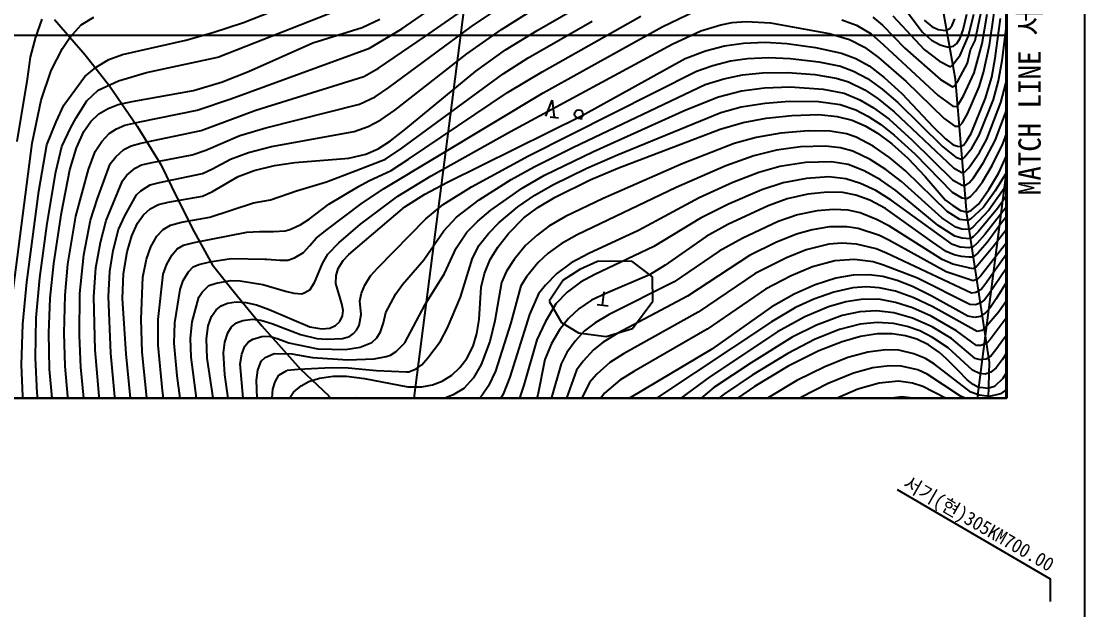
# Model space of a CAD drawing. Header units: millimetres. Extents: x 7782 to 8578, y 1103 to 1809.
# Drawn here: x 8387.6 to 8577.9, y 1363.4 to 1468.6 of the extents above; entities that cross this region are included whole.
import ezdxf
from ezdxf.enums import TextEntityAlignment as Align
from ezdxf.xclip import XClip

# ---------------------------------------------------------------- set-up
doc = ezdxf.new("R2010")
doc.units = ezdxf.units.MM
doc.header["$LTSCALE"] = 10
doc.header["$MEASUREMENT"] = 0
doc.header["$XCLIPFRAME"] = 2
doc.linetypes.add('A-CENTR01', pattern=[2, 1.25, -0.25, 0.25, -0.25])
for name, color, linetype in [('TN-MACL', 6, 'A-CENTR01'), ('TZ-BASE', 253, 'Continuous'), ('TZ-LEAL', 1, 'Continuous'), ('TZ-LEAT', 3, 'Continuous')]:
    doc.layers.add(name, color=color, linetype=linetype)
doc.layers.add('TX-PAPR', color=2, linetype='Continuous', plot=False)
doc.styles.get("Standard").update_dxf_attribs({"font": 'GulimChe.ttf'})

# ---------------------------------------------------------------- blocks, each defined once
blk = doc.blocks.new('JD-DDH5JG73NG')
at = {"layer": 'TZ-BASE'}
for p, q in [((580.56, -179.43), (626.11, 175)), ((595.88, -10.41, 222), (620.83, 6.99, 222)), ((615.99, -9.24, 225), (641.05, 5.2, 225)), ((563.49, -7.81, 218), (585, 0.7, 218)), ((558.87, -14.01, 219), (586.67, -3.08, 219)), ((604.27, -8.56, 223), (612.18, -3.2, 223)), ((609.64, -9.09, 224), (616.39, -4.83, 224)), ((681.16, -4.48, 225), (684.97, -9.54, 225)), ((526.3, -10.44, 216), (527.44, -7.21, 216)), ((529.64, -7.26, 353.22), (535.17, -13.6, 353.22)), ((534.45, -8.27, 217), (536.72, -6.88, 217)), ((584.71, -8.69, 220), (587.89, -7.2, 220)), ((591.78, -8.94, 221), (596.03, -6.01, 221)), ((614.41, -14.17, 226), (625.88, -7.56, 226)), ((616.93, -16.63, 227), (634.58, -6.67, 227)), ((638.39, -8.62, 228), (644.33, -5.73, 228)), ((670.51, -7.32, 228), (673.15, -8.33, 228)), ((676.06, -6.85, 227), (677.82, -8.29, 227)), ((679.68, -6.61, 226), (685.26, -12.63, 226)), ((685.28, -7.4, 224), (686.66, -8.55, 224)), ((690.87, -17.98, 170.26), (688.79, -6.26, 170.26)), ((690.27, -8.28, 224), (690.72, -7.19, 224)), ((692.23, -9.16, 225), (692.92, -6.31, 225)), ((693.21, -10.23, 226), (694.13, -6.36, 226)), ((694.36, -11.07, 227), (695.37, -6.21, 227)), ((695.62, -11.57, 228), (696.56, -6.36, 228)), ((696.93, -11.86, 229), (697.8, -6.09, 229)), ((697.98, -14.18, 230), (698.91, -7.11, 230)), ((532.4, -10.5, 217), (534.45, -8.27, 217)), ((558.01, -9.61, 218), (563.49, -7.81, 218)), ((575.9, -11.45, 220), (584.71, -8.69, 220)), ((586.03, -12.4, 221), (591.78, -8.94, 221)), ((589.48, -19.46, 223), (604.27, -8.56, 223)), ((603.45, -13.41, 224), (609.64, -9.09, 224)), ((610.35, -12.7, 225), (615.99, -9.24, 225)), ((617.07, -20.41, 228), (638.39, -8.62, 228)), ((640.15, -11.7, 229), (645.32, -9.32, 229)), ((645.32, -9.32, 229), (648.85, -8.22, 229)), ((648.85, -8.22, 229), (650.93, -7.83, 229)), ((650.93, -7.83, 229), (653.4, -7.65, 229)), ((653.4, -7.65, 229), (657.77, -7.91, 229)), ((657.77, -7.91, 229), (668.25, -9.81, 229)), ((673.15, -8.33, 228), (675.75, -9.88, 228)), ((677.82, -8.29, 227), (681.79, -12.39, 227)), ((686.66, -8.55, 224), (687.75, -9.06, 224)), ((687.75, -9.06, 224), (689.11, -9.23, 224)), ((689.11, -9.23, 224), (689.85, -8.87, 224)), ((689.85, -8.87, 224), (690.27, -8.28, 224)), ((691.71, -10.65, 225), (692.23, -9.16, 225)), ((699.24, -14.61, 231), (700, -8.5, 231)), ((80, -10.11), (700, -10.12)), ((525.36, -14.01, 216), (526.3, -10.44, 216)), ((531.1, -12.5, 217), (532.4, -10.5, 217)), ((541.8, -13.55, 218), (553.13, -10.99, 218)), ((553.13, -10.99, 218), (558.01, -9.61, 218)), ((587.63, -16.02, 222), (595.88, -10.41, 222)), ((652.93, -11.5, 230), (656.82, -11.35, 230)), ((656.82, -11.35, 230), (660.71, -11.59, 230)), ((668.25, -9.81, 229), (671.92, -10.87, 229)), ((671.92, -10.87, 229), (674.59, -12.23, 229)), ((675.75, -9.88, 228), (678.01, -11.84, 228)), ((684.97, -9.54, 225), (686.59, -10.98, 225)), ((686.59, -10.98, 225), (688.11, -11.84, 225)), ((691.13, -11.61, 225), (691.71, -10.65, 225)), ((691.73, -13.66, 226), (693.21, -10.23, 226)), ((693.54, -12.71, 227), (694.36, -11.07, 227)), ((529.07, -16.41, 217), (531.1, -12.5, 217)), ((561.21, -21.47, 221), (586.03, -12.4, 221)), ((564.38, -16.6, 220), (575.9, -11.45, 220)), ((605.05, -16.51, 225), (610.35, -12.7, 225)), ((611.23, -27.33, 229), (640.15, -11.7, 229)), ((642.5, -14.26, 230), (646.13, -12.9, 230)), ((646.13, -12.9, 230), (649.54, -12.01, 230)), ((649.54, -12.01, 230), (652.93, -11.5, 230)), ((660.71, -11.59, 230), (665.82, -12.3, 230)), ((665.82, -12.3, 230), (670.44, -13.32, 230)), ((674.59, -12.23, 229), (677.11, -14.11, 229)), ((678.01, -11.84, 228), (687.75, -20.86, 228)), ((681.79, -12.39, 227), (688.2, -18.02, 227)), ((685.26, -12.63, 226), (688.01, -14.76, 226)), ((688.11, -11.84, 225), (689.55, -12.23, 225)), ((689.55, -12.23, 225), (690.5, -12.08, 225)), ((690.5, -12.08, 225), (691.13, -11.61, 225)), ((693, -15.11, 227), (693.54, -12.71, 227)), ((694.2, -16.8, 228), (695.62, -11.57, 228)), ((695.87, -16.78, 229), (696.93, -11.86, 229)), ((524.85, -17.96, 216), (525.36, -14.01, 216)), ((535.17, -13.6, 353.22), (539.52, -19.13, 353.22)), ((537.09, -15.84, 218), (539.36, -14.44, 218)), ((539.36, -14.44, 218), (541.8, -13.55, 218)), ((546.13, -16.76, 219), (558.87, -14.01, 219)), ((590.52, -23.51, 224), (603.45, -13.41, 224)), ((609.91, -17, 226), (614.41, -14.17, 226)), ((624.07, -24.45, 230), (642.5, -14.26, 230)), ((647.43, -15.52, 231), (650.59, -14.71, 231)), ((650.59, -14.71, 231), (653.66, -14.28, 231)), ((653.66, -14.28, 231), (657.46, -14.09, 231)), ((657.46, -14.09, 231), (661.27, -14.24, 231)), ((661.27, -14.24, 231), (666.41, -14.85, 231)), ((666.41, -14.85, 231), (670.29, -15.65, 231)), ((670.44, -13.32, 230), (673.06, -14.27, 230)), ((673.06, -14.27, 230), (675.4, -15.57, 230)), ((677.11, -14.11, 229), (682.04, -18.35, 229)), ((688.01, -14.76, 226), (690, -15.77, 226)), ((690.25, -15.54, 226), (691.73, -13.66, 226)), ((691.37, -18.18, 227), (693, -15.11, 227)), ((697.36, -17.59, 230), (697.98, -14.18, 230)), ((698.58, -18.25, 231), (699.24, -14.61, 231)), ((527.26, -21.72, 217), (529.07, -16.41, 217)), ((535.11, -17.51, 218), (537.09, -15.84, 218)), ((541.11, -18.28, 219), (546.13, -16.76, 219)), ((559.85, -18.38, 220), (564.38, -16.6, 220)), ((584.98, -17.47, 222), (587.63, -16.02, 222)), ((591.83, -30.29, 226), (609.91, -17, 226)), ((592.52, -26.85, 225), (605.05, -16.51, 225)), ((610.69, -20.32, 227), (616.93, -16.63, 227)), ((614.47, -31.67, 231), (644.5, -16.52, 231)), ((644.5, -16.52, 231), (647.43, -15.52, 231)), ((652.74, -17.2, 232), (656.32, -16.83, 232)), ((656.32, -16.83, 232), (660.79, -16.77, 232)), ((660.79, -16.77, 232), (665.7, -17.15, 232)), ((670.29, -15.65, 231), (672.59, -16.5, 231)), ((672.59, -16.5, 231), (675.1, -17.82, 231)), ((675.4, -15.57, 230), (678.13, -17.64, 230)), ((690, -15.77, 226), (690.25, -15.54, 226)), ((692.3, -20.93, 228), (694.2, -16.8, 228)), ((695.11, -19.35, 229), (695.87, -16.78, 229)), ((523, -29.11, 216), (524.85, -17.96, 216)), ((533.27, -19.92, 218), (535.11, -17.51, 218)), ((537.45, -19.9, 219), (541.11, -18.28, 219)), ((554.54, -19.99, 220), (559.72, -18.42, 220)), ((559.72, -18.42, 220), (559.85, -18.38, 220)), ((565.67, -23.53, 222), (584.98, -17.47, 222)), ((622.53, -30.11, 232), (646.09, -18.92, 232)), ((646.09, -18.92, 232), (649.4, -17.9, 232)), ((649.4, -17.9, 232), (652.74, -17.2, 232)), ((665.7, -17.15, 232), (669.52, -17.78, 232)), ((669.52, -17.78, 232), (671.72, -18.46, 232)), ((671.72, -18.46, 232), (674.64, -19.87, 232)), ((675.1, -17.82, 231), (677.76, -19.75, 231)), ((678.13, -17.64, 230), (681.27, -20.52, 230)), ((682.04, -18.35, 229), (688.81, -25.02, 229)), ((688.2, -18.02, 227), (690.3, -19.32, 227)), ((690.71, -19.15, 227), (691.37, -18.18, 227)), ((692.91, -42.02, 170.26), (690.87, -17.98, 170.26)), ((696.38, -20.97, 230), (697.36, -17.59, 230)), ((697.65, -21.58, 231), (698.58, -18.25, 231)), ((698.96, -22.15, 232), (699.88, -18.74, 232)), ((699.88, -18.74, 232), (700, -18.05, 232)), ((80, -19.61), (700, -99.28)), ((531.32, -22.64, 218), (533.27, -19.92, 218)), ((535.44, -21.81, 219), (537.45, -19.9, 219)), ((539.52, -19.13, 353.22), (544.47, -26.36, 353.22)), ((543.57, -21.97, 220), (554.54, -19.99, 220)), ((587.01, -21.1, 223), (589.48, -19.46, 223)), ((588.51, -37.57, 228), (617.07, -20.41, 228)), ((593.02, -32.26, 227), (610.69, -20.32, 227)), ((648.47, -21.1, 233), (652.57, -20.06, 233)), ((652.57, -20.06, 233), (656.68, -19.53, 233)), ((656.68, -19.53, 233), (661.28, -19.35, 233)), ((661.28, -19.35, 233), (667.19, -19.73, 233)), ((667.19, -19.73, 233), (670.93, -20.46, 233)), ((670.93, -20.46, 233), (673.77, -21.64, 233)), ((674.64, -19.87, 232), (677.04, -21.48, 232)), ((677.76, -19.75, 231), (680.56, -22.15, 231)), ((681.27, -20.52, 230), (683.11, -22.48, 230)), ((687.75, -20.86, 228), (690.37, -22.81, 228)), ((690.3, -19.32, 227), (690.71, -19.15, 227)), ((691.43, -22.43, 228), (692.3, -20.93, 228)), ((692.99, -24.16, 229), (695.11, -19.35, 229)), ((525.65, -29.4, 217), (527.26, -21.72, 217)), ((529.97, -25.6, 218), (531.32, -22.64, 218)), ((533.52, -24.85, 219), (535.44, -21.81, 219)), ((539.23, -23.18, 220), (541.03, -22.52, 220)), ((541.03, -22.52, 220), (543.57, -21.97, 220)), ((555.21, -23.53, 221), (561.21, -21.47, 221)), ((567.44, -26.66, 223), (584.22, -22.44, 223)), ((584.22, -22.44, 223), (587.01, -21.1, 223)), ((617.58, -24.6, 235.35), (618.71, -21.72, 235.35)), ((618.71, -21.72, 235.35), (619.07, -24.79, 235.35)), ((642.59, -23.45, 233), (648.47, -21.1, 233)), ((652.49, -22.92, 234), (656.81, -22.25, 234)), ((656.81, -22.25, 234), (661.11, -21.91, 234)), ((661.11, -21.91, 234), (666.37, -21.98, 234)), ((666.37, -21.98, 234), (670.22, -22.52, 234)), ((670.22, -22.52, 234), (673.02, -23.46, 234)), ((673.77, -21.64, 233), (676.19, -23.08, 233)), ((677.04, -21.48, 232), (679.91, -23.79, 232)), ((680.56, -22.15, 231), (688.57, -30.09, 231)), ((683.11, -22.48, 230), (686.85, -26.48, 230)), ((690.37, -22.81, 228), (691.03, -22.82, 228)), ((691.03, -22.82, 228), (691.43, -22.43, 228)), ((693.64, -27.68, 230), (696.22, -21.36, 230)), ((695.13, -27.99, 231), (697.65, -21.58, 231)), ((696.22, -21.36, 230), (696.38, -20.97, 230)), ((696.45, -28.68, 232), (698.96, -22.15, 232)), ((536.16, -25.53, 220), (537.56, -24.19, 220)), ((537.56, -24.19, 220), (539.23, -23.18, 220)), ((544.92, -25.59, 221), (555.21, -23.53, 221)), ((555.91, -27.12, 222), (565.67, -23.53, 222)), ((588.05, -25.24, 224), (590.52, -23.51, 224)), ((599.99, -36.36, 230), (624.07, -24.45, 230)), ((618.32, -24.7, 235.35), (619.81, -24.89, 235.35)), ((626.11, -30.87, 233), (642.59, -23.45, 233)), ((630.37, -31.47, 234), (648.85, -23.93, 234)), ((648.85, -23.93, 234), (652.49, -22.92, 234)), ((656.97, -24.94, 235), (661.58, -24.43, 235)), ((661.58, -24.43, 235), (666.44, -24.31, 235)), ((666.44, -24.31, 235), (669.72, -24.62, 235)), ((669.72, -24.62, 235), (672.39, -25.28, 235)), ((673.02, -23.46, 234), (675.2, -24.58, 234)), ((675.2, -24.58, 234), (677.49, -26.05, 234)), ((676.19, -23.08, 233), (678.99, -25.14, 233)), ((679.91, -23.79, 232), (690.51, -33.81, 232)), ((692.05, -25.84, 229), (692.99, -24.16, 229)), ((697.97, -28.92, 233), (700, -23.54, 233)), ((528.3, -29.69, 218), (529.97, -25.6, 218)), ((530.95, -29.98, 219), (532.58, -26.58, 219)), ((532.58, -26.58, 219), (533.52, -24.85, 219)), ((534.91, -27.35, 220), (536.16, -25.53, 220)), ((540.75, -26.83, 221), (542.26, -26.21, 221)), ((542.26, -26.21, 221), (544.92, -25.59, 221)), ((544.47, -26.36, 353.22), (548.69, -33.21, 353.22)), ((583.29, -27.35, 224), (585.77, -26.45, 224)), ((585.77, -26.45, 224), (588.05, -25.24, 224)), ((623.36, -24.95, 235.35), (624.06, -25.04, 235.35)), ((648.74, -26.89, 235), (652.88, -25.7, 235)), ((652.88, -25.7, 235), (656.97, -24.94, 235)), ((672.39, -25.28, 235), (674.7, -26.29, 235)), ((674.7, -26.29, 235), (676.92, -27.64, 235)), ((677.49, -26.05, 234), (679.92, -27.98, 234)), ((678.99, -25.14, 233), (683.1, -28.87, 233)), ((686.85, -26.48, 230), (689.08, -28.64, 230)), ((688.81, -25.02, 229), (690.72, -26.36, 229)), ((690.72, -26.36, 229), (691.53, -26.36, 229)), ((691.53, -26.36, 229), (692.05, -25.84, 229)), ((533.64, -30.14, 220), (534.91, -27.35, 220)), ((538.12, -29.09, 221), (539.46, -27.7, 221)), ((539.46, -27.7, 221), (540.75, -26.83, 221)), ((545.11, -29.41, 222), (555.91, -27.12, 222)), ((556.75, -30.65, 223), (562.83, -28.04, 223)), ((562.83, -28.04, 223), (567.44, -26.66, 223)), ((568.51, -29.99, 224), (583.29, -27.35, 224)), ((589.8, -28.99, 225), (592.52, -26.85, 225)), ((597.07, -35.23, 229), (611.23, -27.33, 229)), ((630.47, -33.86, 235), (648.74, -26.89, 235)), ((655.19, -28.38, 236), (651.24, -29.48, 236)), ((659.64, -27.6, 236), (655.19, -28.38, 236)), ((664.51, -27.18, 236), (659.64, -27.6, 236)), ((668.42, -27.25, 236), (664.51, -27.18, 236)), ((671.39, -27.76, 236), (668.42, -27.25, 236)), ((673.11, -28.35, 236), (671.39, -27.76, 236)), ((676.13, -29.94, 236), (673.11, -28.35, 236)), ((676.92, -27.64, 235), (679.47, -29.54, 235)), ((679.92, -27.98, 234), (683.57, -31.3, 234)), ((692.9, -28.93, 230), (693.64, -27.68, 230)), ((693.8, -30.3, 231), (695.13, -27.99, 231)), ((699.34, -29.51, 234), (700, -27.74, 234)), ((522.08, -57.14, 217), (525.65, -29.4, 217)), ((526.87, -37.97, 218), (528.3, -29.69, 218)), ((529.87, -34.52, 219), (530.95, -29.98, 219)), ((532.42, -34.15, 220), (533.6, -30.27, 220)), ((533.6, -30.27, 220), (533.64, -30.14, 220)), ((536.96, -30.91, 221), (538.12, -29.09, 221)), ((542.07, -30.56, 222), (543.37, -29.89, 222)), ((543.37, -29.89, 222), (545.11, -29.41, 222)), ((564.34, -31.09, 224), (568.51, -29.99, 224)), ((585.34, -31.36, 225), (587.56, -30.4, 225)), ((587.56, -30.4, 225), (589.8, -28.99, 225)), ((588.9, -32.24, 226), (591.83, -30.29, 226)), ((615.45, -33.65, 232), (622.53, -30.11, 232)), ((651.24, -29.48, 236), (641.97, -33.11, 236)), ((663.14, -30.09, 237), (658.86, -30.68, 237)), ((667.63, -29.94, 237), (663.14, -30.09, 237)), ((670.27, -30.25, 237), (667.63, -29.94, 237)), ((672.52, -30.83, 237), (670.27, -30.25, 237)), ((679.04, -31.97, 236), (676.13, -29.94, 236)), ((679.47, -29.54, 235), (682.36, -32.1, 235)), ((683.1, -28.87, 233), (690.34, -35.95, 233)), ((688.57, -30.09, 231), (690.94, -31.89, 231)), ((689.08, -28.64, 230), (690.43, -29.71, 230)), ((690.43, -29.71, 230), (691.04, -29.91, 230)), ((691.04, -29.91, 230), (691.23, -29.94, 230)), ((691.23, -29.94, 230), (691.74, -30, 230)), ((691.74, -30, 230), (692.01, -29.91, 230)), ((692.01, -29.91, 230), (692.36, -29.7, 230)), ((692.36, -29.7, 230), (692.9, -28.93, 230)), ((692.42, -32, 231), (693.8, -30.3, 231)), ((695.15, -31.05, 232), (696.45, -28.68, 232)), ((695.9, -32.85, 233), (697.97, -28.92, 233)), ((697.45, -33.38, 234), (699.34, -29.51, 234)), ((535.75, -34.09, 221), (536.96, -30.91, 221)), ((539.64, -33.1, 222), (540.62, -31.87, 222)), ((540.62, -31.87, 222), (542.07, -30.56, 222)), ((547.11, -32.86, 223), (554.27, -31.48, 223)), ((554.27, -31.48, 223), (556.75, -30.65, 223)), ((557.91, -34.02, 224), (561.13, -32.26, 224)), ((561.13, -32.26, 224), (564.34, -31.09, 224)), ((572.67, -32.89, 225), (582.33, -32.1, 225)), ((582.33, -32.1, 225), (585.34, -31.36, 225)), ((583.62, -34.29, 226), (588.9, -32.24, 226)), ((589.92, -34.27, 227), (593.02, -32.26, 227)), ((604.25, -37.22, 231), (614.47, -31.67, 231)), ((617.35, -35.16, 233), (626.11, -30.87, 233)), ((624.88, -33.86, 234), (630.37, -31.47, 234)), ((654.78, -31.66, 237), (649.76, -33.44, 237)), ((658.86, -30.68, 237), (654.78, -31.66, 237)), ((675.58, -32.31, 237), (672.52, -30.83, 237)), ((678.39, -34.09, 237), (675.58, -32.31, 237)), ((681.9, -34.37, 236), (679.04, -31.97, 236)), ((682.36, -32.1, 235), (685.41, -35.36, 235)), ((683.57, -31.3, 234), (690.25, -38.17, 234)), ((690.94, -31.89, 231), (692.05, -32.31, 231)), ((692.05, -32.31, 231), (692.42, -32, 231)), ((693.24, -33.82, 232), (695.15, -31.05, 232)), ((698.59, -34.74, 235), (700, -31.68, 235)), ((530.91, -41.84, 220), (532.42, -34.15, 220)), ((533.5, -42.49, 221), (535.75, -34.09, 221)), ((537.34, -39.31, 222), (539.64, -33.1, 222)), ((542.62, -35.15, 223), (544.06, -33.9, 223)), ((544.06, -33.9, 223), (545.25, -33.31, 223)), ((545.25, -33.31, 223), (547.11, -32.86, 223)), ((548.69, -33.21, 353.22), (551.54, -39.12, 353.22)), ((556.12, -34.84, 224), (557.91, -34.02, 224)), ((565.39, -34.28, 225), (569, -33.4, 225)), ((569, -33.4, 225), (572.67, -32.89, 225)), ((611.37, -35.93, 232), (615.45, -33.65, 232)), ((618.83, -36.87, 234), (624.88, -33.86, 234)), ((625.5, -35.94, 235), (630.47, -33.86, 235)), ((641.97, -33.11, 236), (627.84, -39.28, 236)), ((649.76, -33.44, 237), (640.86, -37.36, 237)), ((659.46, -33.59, 238), (655.66, -34.63, 238)), ((664.05, -32.87, 238), (659.46, -33.59, 238)), ((668.67, -32.76, 238), (664.05, -32.87, 238)), ((671.68, -33.22, 238), (668.67, -32.76, 238)), ((674.5, -34.37, 238), (671.68, -33.22, 238)), ((681.19, -36.29, 237), (678.39, -34.09, 237)), ((690.51, -33.81, 232), (691.97, -34.63, 232)), ((692.54, -34.52, 232), (693.24, -33.82, 232)), ((694.11, -35.58, 233), (695.9, -32.85, 233)), ((695.67, -36.33, 234), (697.45, -33.38, 234)), ((528.33, -43.79, 219), (529.87, -34.52, 219)), ((538.9, -43.23, 223), (541.83, -36.14, 223)), ((541.83, -36.14, 223), (542.62, -35.15, 223)), ((548.43, -36.45, 224), (556.12, -34.84, 224)), ((557.94, -38.06, 225), (562.53, -35.36, 225)), ((562.53, -35.36, 225), (565.39, -34.28, 225)), ((578.35, -36.3, 226), (583.62, -34.29, 226)), ((584.02, -37.18, 227), (585.89, -36.14, 227)), ((585.89, -36.14, 227), (589.92, -34.27, 227)), ((591.09, -38.86, 229), (597.07, -35.23, 229)), ((605.63, -39.55, 232), (611.37, -35.93, 232)), ((613.31, -37.43, 233), (617.35, -35.16, 233)), ((619.22, -39.09, 235), (625.5, -35.94, 235)), ((655.66, -34.63, 238), (651.02, -36.42, 238)), ((664.18, -35.71, 239), (660.05, -36.5, 239)), ((668.21, -35.45, 239), (664.18, -35.71, 239)), ((671.26, -35.77, 239), (668.21, -35.45, 239)), ((673.87, -36.62, 239), (671.26, -35.77, 239)), ((677.42, -35.96, 238), (674.5, -34.37, 238)), ((680.18, -37.89, 238), (677.42, -35.96, 238)), ((681.34, -179.78), (700, -34.58)), ((689.36, -41.65, 236), (681.9, -34.37, 236)), ((685.41, -35.36, 235), (686.07, -36.16, 235)), ((690.34, -35.95, 233), (692.03, -36.93, 233)), ((691.97, -34.63, 232), (692.54, -34.52, 232)), ((693.31, -36.49, 233), (694.11, -35.58, 233)), ((696.86, -37.67, 235), (698.59, -34.74, 235)), ((700, -34.65, 236), (697.99, -37.93, 236)), ((524.71, -54.26, 218), (526.87, -37.97, 218)), ((544.33, -38.64, 224), (545.11, -37.91, 224)), ((545.11, -37.91, 224), (546.76, -36.86, 224)), ((546.76, -36.86, 224), (548.43, -36.45, 224)), ((568.28, -39.53, 226), (572.94, -37.96, 226)), ((572.94, -37.96, 226), (578.35, -36.3, 226)), ((578.73, -40.33, 227), (584.02, -37.18, 227)), ((584.55, -40.24, 228), (588.51, -37.57, 228)), ((595.89, -38.52, 230), (599.99, -36.36, 230)), ((599.21, -40.4, 231), (604.25, -37.22, 231)), ((607.72, -41.37, 233), (613.31, -37.43, 233)), ((615.57, -38.68, 234), (618.83, -36.87, 234)), ((640.86, -37.36, 237), (623.16, -45.83, 237)), ((651.02, -36.42, 238), (645.02, -39.16, 238)), ((656.21, -37.73, 239), (650.23, -40.34, 239)), ((660.05, -36.5, 239), (656.21, -37.73, 239)), ((676.64, -37.9, 239), (673.87, -36.62, 239)), ((679.34, -39.59, 239), (676.64, -37.9, 239)), ((687.77, -44.15, 238), (680.18, -37.89, 238)), ((688.41, -42.78, 237), (681.19, -36.29, 237)), ((686.07, -36.16, 235), (689.09, -39.63, 235)), ((692.03, -36.93, 233), (692.73, -36.91, 233)), ((692.73, -36.91, 233), (693.31, -36.49, 233)), ((693.53, -38.92, 234), (694.46, -37.99, 234)), ((694.46, -37.99, 234), (695.67, -36.33, 234)), ((695.05, -40.26, 235), (696.86, -37.67, 235)), ((697.99, -37.93, 236), (695.89, -40.88, 236)), ((700, -36.93, 237), (696.83, -41.4, 237)), ((536.08, -43.18, 222), (537.34, -39.31, 222)), ((542.23, -42.41, 224), (544.33, -38.64, 224)), ((548.26, -40.4, 225), (550.01, -39.94, 225)), ((550.01, -39.94, 225), (556.16, -38.9, 225)), ((551.54, -39.12, 353.22), (554.65, -45.25, 353.22)), ((556.16, -38.9, 225), (557.94, -38.06, 225)), ((565.28, -40.07, 226), (568.28, -39.53, 226)), ((584.42, -43.91, 229), (591.09, -38.86, 229)), ((592.33, -40.81, 230), (595.89, -38.52, 230)), ((601.61, -42.65, 232), (605.63, -39.55, 232)), ((612.55, -40.79, 234), (615.57, -38.68, 234)), ((616.13, -40.9, 235), (619.22, -39.09, 235)), ((627.84, -39.28, 236), (621.11, -42.51, 236)), ((645.02, -39.16, 238), (634.12, -45.03, 238)), ((660.76, -39.35, 240), (657.32, -40.6, 240)), ((664.43, -38.53, 240), (660.76, -39.35, 240)), ((667.98, -38.16, 240), (664.43, -38.53, 240)), ((670.73, -38.26, 240), (667.98, -38.16, 240)), ((673.03, -38.71, 240), (670.73, -38.26, 240)), ((675.53, -39.59, 240), (673.03, -38.71, 240)), ((678.34, -41.08, 240), (675.53, -39.59, 240)), ((690.31, -47.55, 239), (679.34, -39.59, 239)), ((689.09, -39.63, 235), (690.38, -40.56, 235)), ((690.25, -38.17, 234), (691.99, -39.19, 234)), ((691.99, -39.19, 234), (692.87, -39.28, 234)), ((692.87, -39.28, 234), (693.53, -38.92, 234)), ((700, -38.83, 238), (698.4, -41.08, 238)), ((529.53, -50.95, 220), (530.91, -41.84, 220)), ((545.56, -42.23, 225), (546.77, -41.16, 225)), ((546.77, -41.16, 225), (548.26, -40.4, 225)), ((557.43, -42.64, 226), (565.28, -40.07, 226)), ((575.24, -42.98, 227), (578.73, -40.33, 227)), ((578.46, -44.87, 228), (584.55, -40.24, 228)), ((582.34, -49.33, 230), (592.33, -40.81, 230)), ((596.1, -42.95, 231), (599.21, -40.4, 231)), ((605.41, -43.36, 233), (607.72, -41.37, 233)), ((609.23, -43.57, 234), (612.55, -40.79, 234)), ((613.66, -42.76, 235), (616.13, -40.9, 235)), ((650.23, -40.34, 239), (645.26, -42.85, 239)), ((657.32, -40.6, 240), (650.14, -43.97, 240)), ((666.09, -41.5, 241), (662.6, -42.25, 241)), ((669.06, -41.27, 241), (666.09, -41.5, 241)), ((671.68, -41.42, 241), (669.06, -41.27, 241)), ((673.79, -41.89, 241), (671.68, -41.42, 241)), ((678.77, -41.38, 240), (678.34, -41.08, 240)), ((686.72, -47.04, 240), (678.77, -41.38, 240)), ((691.64, -43.06, 236), (689.36, -41.65, 236)), ((690.38, -40.56, 235), (691.75, -41.45, 235)), ((691.75, -41.45, 235), (692.5, -41.61, 235)), ((692.5, -41.61, 235), (693.07, -41.68, 235)), ((693.07, -41.68, 235), (693.75, -41.38, 235)), ((695.89, -40.88, 236), (693.57, -42.99, 236)), ((693.75, -41.38, 235), (695.05, -40.26, 235)), ((696.83, -41.4, 237), (693.96, -44.44, 237)), ((698.4, -41.08, 238), (694.9, -45.26, 238)), ((700, -40.79, 239), (696.1, -45.72, 239)), ((532.07, -51.07, 221), (533.5, -42.49, 221)), ((534.88, -49.4, 222), (536.08, -43.18, 222)), ((537.87, -47.2, 223), (538.9, -43.23, 223)), ((541.12, -44.87, 224), (542.23, -42.41, 224)), ((543.49, -45.97, 225), (544.52, -43.71, 225)), ((544.52, -43.71, 225), (545.56, -42.23, 225)), ((550.43, -44.1, 226), (552.38, -43.56, 226)), ((552.38, -43.56, 226), (557.43, -42.64, 226)), ((573.75, -43.95, 227), (575.24, -42.98, 227)), ((587.52, -51.7, 231), (596.1, -42.95, 231)), ((599.31, -45.07, 232), (601.61, -42.65, 232)), ((603.45, -45.35, 233), (605.41, -43.36, 233)), ((607.28, -45.59, 234), (609.23, -43.57, 234)), ((610.9, -45.55, 235), (613.66, -42.76, 235)), ((621.11, -42.51, 236), (618.11, -44.26, 236)), ((645.26, -42.85, 239), (636.88, -47.92, 239)), ((659.11, -43.44, 241), (652.69, -46.44, 241)), ((662.6, -42.25, 241), (659.11, -43.44, 241)), ((676.72, -43.04, 241), (673.79, -41.89, 241)), ((679.03, -44.26, 241), (676.72, -43.04, 241)), ((690.94, -44.45, 237), (688.41, -42.78, 237)), ((693.11, -43.26, 236), (691.64, -43.06, 236)), ((696.94, -68.58, 170.26), (692.91, -42.02, 170.26)), ((693.57, -42.99, 236), (693.11, -43.26, 236)), ((700, -42.52, 240), (698.89, -43.91, 240)), ((527.04, -53.5, 219), (528.33, -43.79, 219)), ((540.17, -48.63, 224), (541.12, -44.87, 224)), ((547.98, -46.04, 226), (549.12, -44.84, 226)), ((549.12, -44.84, 226), (550.43, -44.1, 226)), ((554.64, -47.15, 227), (564.04, -45.33, 227)), ((554.65, -45.25, 353.22), (557.84, -51.12, 353.22)), ((564.04, -45.33, 227), (566.33, -45.18, 227)), ((566.33, -45.18, 227), (568.82, -45.22, 227)), ((568.82, -45.22, 227), (570.92, -45.1, 227)), ((570.92, -45.1, 227), (571.74, -44.84, 227)), ((571.74, -44.84, 227), (572.86, -44.36, 227)), ((572.86, -44.36, 227), (573.75, -43.95, 227)), ((576.48, -46.4, 228), (578.46, -44.87, 228)), ((580.52, -47.23, 229), (584.42, -43.91, 229)), ((595.71, -50.28, 232), (599.31, -45.07, 232)), ((601.5, -48.18, 233), (603.45, -45.35, 233)), ((605.65, -47.67, 234), (607.28, -45.59, 234)), ((608.96, -47.99, 235), (610.9, -45.55, 235)), ((618.11, -44.26, 236), (615.99, -45.84, 236)), ((634.12, -45.03, 238), (625.24, -49.15, 238)), ((650.14, -43.97, 240), (646.24, -46.08, 240)), ((665.21, -44.89, 242), (662.41, -45.67, 242)), ((668.33, -44.37, 242), (665.21, -44.89, 242)), ((671.4, -44.35, 242), (668.33, -44.37, 242)), ((673.46, -44.67, 242), (671.4, -44.35, 242)), ((677.25, -45.91, 242), (673.46, -44.67, 242)), ((688.48, -50.23, 241), (679.03, -44.26, 241)), ((690.77, -46.07, 238), (687.77, -44.15, 238)), ((692.01, -44.78, 237), (690.94, -44.45, 237)), ((693.38, -44.84, 237), (692.01, -44.78, 237)), ((693.96, -44.44, 237), (693.38, -44.84, 237)), ((694.9, -45.26, 238), (694.05, -46.15, 238)), ((698.89, -43.91, 240), (696.53, -47.2, 240)), ((700, -44.84, 241), (697.55, -48.01, 241)), ((537.08, -51.72, 223), (537.87, -47.2, 223)), ((542.65, -48.83, 225), (543.49, -45.97, 225)), ((546.88, -47.98, 226), (547.98, -46.04, 226)), ((552.73, -47.68, 227), (554.64, -47.15, 227)), ((575.36, -47.72, 228), (576.48, -46.4, 228)), ((578.57, -49.29, 229), (580.52, -47.23, 229)), ((615.99, -45.84, 236), (613.95, -47.74, 236)), ((620.32, -47.4, 237), (618.01, -49.09, 237)), ((623.16, -45.83, 237), (620.32, -47.4, 237)), ((646.24, -46.08, 240), (638.9, -51.22, 240)), ((652.69, -46.44, 241), (648.61, -48.74, 241)), ((658.74, -47.17, 242), (653.99, -49.51, 242)), ((662.41, -45.67, 242), (658.74, -47.17, 242)), ((668.19, -47.48, 243), (664.15, -48.51, 243)), ((670.51, -47.32, 243), (668.19, -47.48, 243)), ((673.14, -47.45, 243), (670.51, -47.32, 243)), ((676.69, -48.28, 243), (673.14, -47.45, 243)), ((678.92, -46.78, 242), (677.25, -45.91, 242)), ((689.21, -52.4, 242), (678.92, -46.78, 242)), ((689.2, -48.77, 240), (686.72, -47.04, 240)), ((691.72, -47.99, 239), (690.31, -47.55, 239)), ((692.04, -46.42, 238), (690.77, -46.07, 238)), ((693.42, -46.49, 238), (692.04, -46.42, 238)), ((694.05, -46.15, 238), (693.42, -46.49, 238)), ((694.74, -47.32, 239), (694.02, -47.93, 239)), ((696.1, -45.72, 239), (694.74, -47.32, 239)), ((696.53, -47.2, 240), (694.88, -49.11, 240)), ((700, -47.23, 242), (695.35, -53.17, 242)), ((534.16, -56.27, 222), (534.88, -49.4, 222)), ((539.54, -52.34, 224), (540.17, -48.63, 224)), ((542.03, -52.7, 225), (542.65, -48.83, 225)), ((546.09, -50.18, 226), (546.88, -47.98, 226)), ((549.75, -51.05, 227), (550.7, -49.37, 227)), ((550.7, -49.37, 227), (551.63, -48.32, 227)), ((551.63, -48.32, 227), (552.73, -47.68, 227)), ((572.61, -49.94, 228), (574.21, -48.94, 228)), ((574.21, -48.94, 228), (575.36, -47.72, 228)), ((577.63, -50.95, 229), (578.57, -49.29, 229)), ((581.29, -50.38, 230), (582.34, -49.33, 230)), ((599.46, -52.71, 233), (601.5, -48.18, 233)), ((604.42, -49.95, 234), (605.65, -47.67, 234)), ((607.63, -50.22, 235), (608.96, -47.99, 235)), ((613.95, -47.74, 236), (611.88, -50.23, 236)), ((618.01, -49.09, 237), (616.17, -50.76, 237)), ((625.24, -49.15, 238), (622.11, -50.8, 238)), ((636.88, -47.92, 239), (626.35, -52.92, 239)), ((648.61, -48.74, 241), (640.53, -54.23, 241)), ((664.15, -48.51, 243), (660.63, -49.9, 243)), ((678.55, -49.07, 243), (676.69, -48.28, 243)), ((693.73, -56.21, 243), (678.55, -49.07, 243)), ((690.6, -49.4, 240), (689.2, -48.77, 240)), ((691.91, -49.69, 240), (690.6, -49.4, 240)), ((693.23, -48.15, 239), (691.72, -47.99, 239)), ((694.02, -47.93, 239), (693.23, -48.15, 239)), ((694.88, -49.11, 240), (693.96, -49.77, 240)), ((697.55, -48.01, 241), (694.58, -51.56, 241)), ((700, -49.29, 243), (696.12, -54.77, 243)), ((528.88, -57.14, 220), (529.53, -50.95, 220)), ((531.55, -56.58, 221), (532.07, -51.07, 221)), ((545.48, -53.36, 226), (546.09, -50.18, 226)), ((549.11, -52.85, 227), (549.75, -51.05, 227)), ((554.49, -51.53, 228), (555.51, -51.09, 228)), ((555.51, -51.09, 228), (557.44, -50.62, 228)), ((557.44, -50.62, 228), (561.27, -50.05, 228)), ((557.84, -51.12, 353.22), (561.87, -56.13, 353.22)), ((561.27, -50.05, 228), (567.28, -50.13, 228)), ((567.28, -50.13, 228), (567.65, -50.18, 228)), ((567.65, -50.18, 228), (569.99, -50.34, 228)), ((569.99, -50.34, 228), (571.4, -50.36, 228)), ((571.4, -50.36, 228), (572.61, -49.94, 228)), ((576.26, -54.24, 229), (577.63, -50.95, 229)), ((580.42, -51.82, 230), (581.29, -50.38, 230)), ((591.92, -54.69, 232), (595.71, -50.28, 232)), ((602.32, -56.98, 234), (604.42, -49.95, 234)), ((606.58, -52.72, 235), (607.63, -50.22, 235)), ((611.88, -50.23, 236), (610.54, -52.3, 236)), ((616.17, -50.76, 237), (614.09, -53.32, 237)), ((622.11, -50.8, 238), (619.51, -52.74, 238)), ((626.84, -50.58, 239.13), (623.66, -51.98, 239.13)), ((632.93, -50.51, 239.13), (626.84, -50.58, 239.13)), ((636.64, -53.29, 239.13), (632.93, -50.51, 239.13)), ((638.9, -51.22, 240), (636.09, -52.94, 240)), ((653.99, -49.51, 242), (642.9, -56.76, 242)), ((660.63, -49.9, 243), (655.02, -52.73, 243)), ((669.3, -50.45, 244), (665.28, -51.53, 244)), ((672.81, -50.23, 244), (669.3, -50.45, 244)), ((676.12, -50.64, 244), (672.81, -50.23, 244)), ((678.01, -51.22, 244), (676.12, -50.64, 244)), ((684.06, -53.57, 244), (678.01, -51.22, 244)), ((690.39, -51.03, 241), (688.48, -50.23, 241)), ((693.98, -51.88, 241), (690.39, -51.03, 241)), ((693.31, -49.81, 240), (691.91, -49.69, 240)), ((693.96, -49.77, 240), (693.31, -49.81, 240)), ((536.71, -56.87, 223), (537.08, -51.72, 223)), ((539.29, -56.84, 224), (539.54, -52.34, 224)), ((541.85, -57.22, 225), (542.03, -52.7, 225)), ((548.23, -60.94, 227), (549.11, -52.85, 227)), ((552.67, -53.95, 228), (553.62, -52.42, 228)), ((553.62, -52.42, 228), (554.49, -51.53, 228)), ((580.01, -54.5, 230), (580.03, -53.1, 230)), ((580.03, -53.1, 230), (580.42, -51.82, 230)), ((585.18, -54.83, 231), (586.2, -53.16, 231)), ((586.2, -53.16, 231), (587.52, -51.7, 231)), ((595.96, -58.25, 233), (599.46, -52.71, 233)), ((606, -55.19, 235), (606.58, -52.72, 235)), ((610.54, -52.3, 236), (609.65, -54.34, 236)), ((619.51, -52.74, 238), (617.51, -54.79, 238)), ((623.66, -51.98, 239.13), (620.68, -53.93, 239.13)), ((626.35, -52.92, 239), (623.75, -54.28, 239)), ((636.09, -52.94, 240), (628.3, -56.28, 240)), ((655.02, -52.73, 243), (644.81, -59.61, 243)), ((661.46, -53.11, 244), (656.85, -55.53, 244)), ((665.28, -51.53, 244), (661.46, -53.11, 244)), ((672.55, -53, 245), (669.47, -53.54, 245)), ((675.43, -52.96, 245), (672.55, -53, 245)), ((677.84, -53.27, 245), (675.43, -52.96, 245)), ((680.44, -53.98, 245), (677.84, -53.27, 245)), ((694.02, -54.06, 242), (689.21, -52.4, 242)), ((694.58, -51.56, 241), (693.98, -51.88, 241)), ((695.35, -53.17, 242), (694.81, -53.75, 242)), ((700, -51.75, 244), (696.84, -56.44, 244)), ((523.96, -61.78, 218), (524.71, -54.26, 218)), ((526.4, -60.66, 219), (527.04, -53.5, 219)), ((545.16, -60.87, 226), (545.48, -53.36, 226)), ((552.13, -55.6, 228), (552.67, -53.95, 228)), ((556.07, -56.03, 229), (557.27, -54.87, 229)), ((557.27, -54.87, 229), (558.61, -54.42, 229)), ((558.61, -54.42, 229), (561.17, -53.99, 229)), ((561.17, -53.99, 229), (562.85, -54.03, 229)), ((562.85, -54.03, 229), (566.96, -54.68, 229)), ((566.96, -54.68, 229), (570.96, -55.87, 229)), ((575.4, -55.6, 229), (576.26, -54.24, 229)), ((581.08, -58.12, 230), (580.01, -54.5, 230)), ((584.56, -56.25, 231), (585.18, -54.83, 231)), ((590.7, -56.37, 232), (591.92, -54.69, 232)), ((609.65, -54.34, 236), (608.44, -61.19, 236)), ((613.08, -54.9, 237), (611.29, -61.56, 237)), ((614.09, -53.32, 237), (613.08, -54.9, 237)), ((617.51, -54.79, 238), (616.25, -56.37, 238)), ((620.68, -53.93, 239.13), (618.19, -57.65, 239.13)), ((623.75, -54.28, 239), (621.37, -56.03, 239)), ((640.53, -54.23, 241), (628.89, -60.08, 241)), ((636.69, -57.67, 239.13), (636.64, -53.29, 239.13)), ((665.73, -54.76, 245), (662, -56.43, 245)), ((669.47, -53.54, 245), (665.73, -54.76, 245)), ((674.89, -55.13, 246), (672.49, -55.29, 246)), ((677.2, -55.28, 246), (674.89, -55.13, 246)), ((683.17, -55.04, 245), (680.44, -53.98, 245)), ((686.51, -56.69, 245), (683.17, -55.04, 245)), ((693.42, -58.24, 244), (684.06, -53.57, 244)), ((694.81, -53.75, 242), (694.02, -54.06, 242)), ((696.12, -54.77, 243), (695.47, -55.58, 243)), ((700, -54.27, 245), (698.13, -57.28, 245)), ((531.4, -63.42, 221), (531.55, -56.58, 221)), ((534.12, -63.82, 222), (534.16, -56.27, 222)), ((536.94, -66.37, 223), (536.71, -56.87, 223)), ((539.73, -66.94, 224), (539.29, -56.84, 224)), ((551.21, -61.54, 228), (552.13, -55.6, 228)), ((554.31, -61.36, 229), (555.48, -56.98, 229)), ((555.48, -56.98, 229), (556.07, -56.03, 229)), ((561.87, -56.13, 353.22), (566.75, -62.09, 353.22)), ((570.96, -55.87, 229), (572.49, -56.22, 229)), ((572.49, -56.22, 229), (573.89, -56.35, 229)), ((573.89, -56.35, 229), (574.44, -56.11, 229)), ((574.44, -56.11, 229), (575.4, -55.6, 229)), ((584.3, -57.63, 231), (584.56, -56.25, 231)), ((588.92, -59.67, 232), (590.7, -56.37, 232)), ((599.95, -62.43, 234), (602.32, -56.98, 234)), ((605.63, -60.92, 235), (606, -55.19, 235)), ((616.25, -56.37, 238), (614.67, -60.06, 238)), ((621.37, -56.03, 239), (619.35, -58.13, 239)), ((628.3, -56.28, 240), (625.76, -57.51, 240)), ((627.72, -58.36, 240.27), (628.03, -55.98, 240.27)), ((642.9, -56.76, 242), (630.44, -63.41, 242)), ((656.85, -55.53, 244), (646.42, -62.66, 244)), ((662, -56.43, 245), (657.88, -58.77, 245)), ((669.1, -56.03, 246), (665.53, -57.31, 246)), ((672.49, -55.29, 246), (669.1, -56.03, 246)), ((680.14, -55.9, 246), (677.2, -55.28, 246)), ((683.41, -57.08, 246), (680.14, -55.9, 246)), ((686.8, -58.69, 246), (683.41, -57.08, 246)), ((693.07, -60.37, 245), (686.51, -56.69, 245)), ((694.52, -56.13, 243), (693.73, -56.21, 243)), ((695.47, -55.58, 243), (694.52, -56.13, 243)), ((696.84, -56.44, 244), (696.06, -57.43, 244)), ((528.65, -63.42, 220), (528.88, -57.14, 220)), ((542.48, -67.06, 225), (541.85, -57.22, 225)), ((558.56, -59.21, 230), (559.49, -58.48, 230)), ((559.49, -58.48, 230), (560.59, -58.02, 230)), ((560.59, -58.02, 230), (562.18, -57.8, 230)), ((562.18, -57.8, 230), (563.88, -57.91, 230)), ((563.88, -57.91, 230), (565.8, -58.34, 230)), ((565.8, -58.34, 230), (568.09, -59.17, 230)), ((581.28, -59.35, 230), (581.08, -58.12, 230)), ((584.5, -60.05, 231), (584.3, -57.63, 231)), ((592.33, -65.13, 233), (595.96, -58.25, 233)), ((619.35, -58.13, 239), (617.43, -61.41, 239)), ((618.19, -57.65, 239.13), (620.37, -61.49, 239.13)), ((625.76, -57.51, 240), (623.5, -59.02, 240)), ((626.73, -58.24, 240.27), (628.71, -58.49, 240.27)), ((633.1, -62.58, 239.13), (636.69, -57.67, 239.13)), ((657.88, -58.77, 245), (647.28, -66.25, 245)), ((662.24, -58.83, 246), (657.95, -61.34, 246)), ((665.53, -57.31, 246), (662.24, -58.83, 246)), ((668.15, -58.68, 247), (663.9, -60.45, 247)), ((671.22, -57.79, 247), (668.15, -58.68, 247)), ((673.97, -57.35, 247), (671.22, -57.79, 247)), ((677.15, -57.34, 247), (673.97, -57.35, 247)), ((680.16, -57.88, 247), (677.15, -57.34, 247)), ((683.2, -58.87, 247), (680.16, -57.88, 247)), ((686.54, -60.38, 247), (683.2, -58.87, 247)), ((694.72, -63.11, 246), (686.8, -58.69, 246)), ((694.47, -58.33, 244), (693.42, -58.24, 244)), ((695.3, -58.03, 244), (694.47, -58.33, 244)), ((696.06, -57.43, 244), (695.3, -58.03, 244)), ((697.05, -58.89, 245), (696.23, -59.77, 245)), ((698.13, -57.28, 245), (697.05, -58.89, 245)), ((700, -57.62, 246), (698.64, -59.59, 246)), ((526.24, -67.79, 219), (526.4, -60.66, 219)), ((545.36, -66.78, 226), (545.16, -60.87, 226)), ((557.13, -62.1, 230), (557.74, -60.39, 230)), ((557.74, -60.39, 230), (558.56, -59.21, 230)), ((568.09, -59.17, 230), (575.34, -62.23, 230)), ((580.68, -61.3, 230), (581.16, -60.32, 230)), ((581.16, -60.32, 230), (581.28, -59.35, 230)), ((584.16, -62, 231), (584.5, -60.05, 231)), ((588.53, -61.54, 232), (588.92, -59.67, 232)), ((614.67, -60.06, 238), (611.14, -71.29, 238)), ((621.63, -60.75, 240), (620, -62.8, 240)), ((623.5, -59.02, 240), (621.63, -60.75, 240)), ((628.89, -60.08, 241), (626.41, -61.52, 241)), ((644.81, -59.61, 243), (631.45, -67.07, 243)), ((663.9, -60.45, 247), (659.01, -63.17, 247)), ((670.59, -60.26, 248), (666, -61.95, 248)), ((673.73, -59.58, 248), (670.59, -60.26, 248)), ((676.71, -59.37, 248), (673.73, -59.58, 248)), ((679.85, -59.76, 248), (676.71, -59.37, 248)), ((683.18, -60.7, 248), (679.85, -59.76, 248)), ((686.69, -62.27, 248), (683.18, -60.7, 248)), ((691.06, -62.98, 247), (686.54, -60.38, 247)), ((694.33, -60.58, 245), (693.07, -60.37, 245)), ((695.26, -60.39, 245), (694.33, -60.58, 245)), ((696.23, -59.77, 245), (695.26, -60.39, 245)), ((698.64, -59.59, 246), (696.16, -62.45, 246)), ((699.95, -60.71, 247), (697.07, -64.51, 247)), ((700, -60.63, 247), (699.95, -60.71, 247)), ((523.73, -69.07, 218), (523.96, -61.78, 218)), ((548.19, -65.56, 227), (548.23, -60.94, 227)), ((551.09, -65.18, 228), (551.21, -61.54, 228)), ((554, -64.3, 229), (554.31, -61.36, 229)), ((556.83, -64.4, 230), (557.13, -62.1, 230)), ((560.64, -63.31, 231), (561.35, -62.23, 231)), ((561.35, -62.23, 231), (562.2, -61.56, 231)), ((562.2, -61.56, 231), (563.35, -61.13, 231)), ((563.35, -61.13, 231), (565.06, -60.89, 231)), ((565.06, -60.89, 231), (566.55, -61.06, 231)), ((566.55, -61.06, 231), (568.57, -61.68, 231)), ((566.75, -62.09, 353.22), (573.67, -69.83, 353.22)), ((568.57, -61.68, 231), (573.69, -63.62, 231)), ((575.34, -62.23, 230), (577.5, -62.59, 230)), ((577.5, -62.59, 230), (578.92, -62.47, 230)), ((578.92, -62.47, 230), (579.96, -62.01, 230)), ((579.96, -62.01, 230), (580.68, -61.3, 230)), ((583.72, -62.88, 231), (584.16, -62, 231)), ((588, -63.15, 232), (588.53, -61.54, 232)), ((598.72, -64.8, 234), (599.95, -62.43, 234)), ((605.25, -63.44, 235), (605.63, -60.92, 235)), ((608.44, -61.19, 236), (607.52, -64.89, 236)), ((611.29, -61.56, 237), (608.56, -70.19, 237)), ((617.43, -61.41, 239), (615.96, -64.57, 239)), ((620.37, -61.49, 239.13), (623.39, -63.34, 239.13)), ((626.41, -61.52, 241), (624.5, -62.99, 241)), ((628.35, -64.01, 239.13), (633.1, -62.58, 239.13)), ((646.42, -62.66, 244), (633.33, -70.23, 244)), ((657.95, -61.34, 246), (635.86, -76.02, 246)), ((666, -61.95, 248), (661.66, -64.12, 248)), ((670.09, -62.75, 249), (665.78, -64.45, 249)), ((673.82, -61.78, 249), (670.09, -62.75, 249)), ((676.87, -61.46, 249), (673.82, -61.78, 249)), ((679.76, -61.67, 249), (676.87, -61.46, 249)), ((682.19, -62.18, 249), (679.76, -61.67, 249)), ((684.5, -62.96, 249), (682.19, -62.18, 249)), ((690.16, -64.37, 248), (686.69, -62.27, 248)), ((696.16, -62.45, 246), (695.56, -62.92, 246)), ((528.78, -69.81, 220), (528.65, -63.42, 220)), ((531.57, -69.32, 221), (531.4, -63.42, 221)), ((534.36, -69.49, 222), (534.12, -63.82, 222)), ((554.1, -67.68, 229), (554, -64.3, 229)), ((556.95, -67.86, 230), (556.83, -64.4, 230)), ((560.12, -64.98, 231), (560.64, -63.31, 231)), ((564.35, -64.93, 232), (565.16, -64.46, 232)), ((565.16, -64.46, 232), (566.77, -63.97, 232)), ((566.77, -63.97, 232), (568.1, -63.95, 232)), ((568.1, -63.95, 232), (569.68, -64.38, 232)), ((569.68, -64.38, 232), (571.6, -65.12, 232)), ((573.69, -63.62, 231), (576.57, -64.37, 231)), ((576.57, -64.37, 231), (578.37, -64.46, 231)), ((578.37, -64.46, 231), (581.21, -64.36, 231)), ((581.21, -64.36, 231), (582.46, -64.01, 231)), ((582.46, -64.01, 231), (583.18, -63.46, 231)), ((583.18, -63.46, 231), (583.72, -62.88, 231)), ((586.41, -65.08, 232), (587.31, -64.22, 232)), ((587.31, -64.22, 232), (588, -63.15, 232)), ((604.56, -65.74, 235), (605.25, -63.44, 235)), ((615.96, -64.57, 239), (613.65, -72.72, 239)), ((620, -62.8, 240), (618.57, -65.22, 240)), ((624.5, -62.99, 241), (622.8, -64.81, 241)), ((623.39, -63.34, 239.13), (628.35, -64.01, 239.13)), ((630.44, -63.41, 242), (627.84, -64.98, 242)), ((659.01, -63.17, 247), (646.89, -71.18, 247)), ((661.66, -64.12, 248), (654.28, -68.67, 248)), ((665.78, -64.45, 249), (660.84, -67.02, 249)), ((673.84, -64, 250), (670.57, -64.92, 250)), ((676.92, -63.53, 250), (673.84, -64, 250)), ((679.53, -63.52, 250), (676.92, -63.53, 250)), ((681.94, -63.87, 250), (679.53, -63.52, 250)), ((683.97, -64.48, 250), (681.94, -63.87, 250)), ((686.01, -65.45, 250), (683.97, -64.48, 250)), ((686.78, -64.14, 249), (684.5, -62.96, 249)), ((689.54, -66.03, 249), (686.78, -64.14, 249)), ((694.41, -67.91, 248), (690.16, -64.37, 248)), ((694.63, -65.57, 247), (691.06, -62.98, 247)), ((695.56, -62.92, 246), (694.72, -63.11, 246)), ((697.07, -64.51, 247), (696.46, -65.19, 247)), ((700, -63.76, 248), (698.1, -66.4, 248)), ((537.65, -74.64, 223), (536.94, -66.37, 223)), ((548.99, -73.66, 227), (548.19, -65.56, 227)), ((551.6, -71.04, 228), (551.09, -65.18, 228)), ((559.89, -66.91, 231), (560.12, -64.98, 231)), ((563.19, -67.12, 232), (563.73, -65.69, 232)), ((563.73, -65.69, 232), (564.35, -64.93, 232)), ((571.6, -65.12, 232), (576.8, -66.21, 232)), ((576.8, -66.21, 232), (581.7, -66.33, 232)), ((581.7, -66.33, 232), (584.36, -65.88, 232)), ((584.36, -65.88, 232), (586.41, -65.08, 232)), ((590.8, -66.66, 233), (592.33, -65.13, 233)), ((596.46, -67.83, 234), (598.72, -64.8, 234)), ((603.46, -67.9, 235), (604.56, -65.74, 235)), ((607.52, -64.89, 236), (606, -69.02, 236)), ((618.57, -65.22, 240), (617.4, -68.11, 240)), ((622.8, -64.81, 241), (621.34, -66.83, 241)), ((626.07, -66.4, 242), (624.25, -68.4, 242)), ((627.84, -64.98, 242), (626.07, -66.4, 242)), ((647.28, -66.25, 245), (632.34, -75.1, 245)), ((666.42, -66.56, 250), (660.95, -69.31, 250)), ((670.57, -64.92, 250), (666.42, -66.56, 250)), ((678.4, -66.38, 251), (675.16, -66.79, 251)), ((680.73, -66.46, 251), (678.4, -66.38, 251)), ((683.44, -67.07, 251), (680.73, -66.46, 251)), ((688.03, -66.85, 250), (686.01, -65.45, 250)), ((693.89, -70.01, 249), (689.54, -66.03, 249)), ((695.38, -65.62, 247), (694.63, -65.57, 247)), ((696.46, -65.19, 247), (695.38, -65.62, 247)), ((698.1, -66.4, 248), (697.2, -67.49, 248)), ((526.56, -74.13, 219), (526.24, -67.79, 219)), ((540.45, -74.79, 224), (539.73, -66.94, 224)), ((543.49, -77.34, 225), (542.48, -67.06, 225)), ((546.19, -74.95, 226), (545.36, -66.78, 226)), ((555.09, -75.17, 229), (554.1, -67.68, 229)), ((558.03, -74.96, 230), (556.95, -67.86, 230)), ((560.13, -70.84, 231), (559.89, -66.91, 231)), ((562.88, -68.87, 232), (563.19, -67.12, 232)), ((566.06, -70.01, 233), (566.66, -68.39, 233)), ((566.66, -68.39, 233), (567.32, -67.75, 233)), ((567.32, -67.75, 233), (568.86, -67.07, 233)), ((568.86, -67.07, 233), (569.1, -67.04, 233)), ((569.1, -67.04, 233), (572.1, -67.09, 233)), ((572.1, -67.09, 233), (575.81, -67.75, 233)), ((575.81, -67.75, 233), (582.12, -68.14, 233)), ((582.12, -68.14, 233), (586.83, -67.96, 233)), ((586.83, -67.96, 233), (589.01, -67.59, 233)), ((589.01, -67.59, 233), (589.78, -67.32, 233)), ((589.78, -67.32, 233), (590.8, -66.66, 233)), ((595.39, -69.06, 234), (596.46, -67.83, 234)), ((602.19, -69.55, 235), (603.46, -67.9, 235)), ((617.4, -68.11, 240), (616.13, -74.42, 240)), ((621.34, -66.83, 241), (620.31, -68.86, 241)), ((624.25, -68.4, 242), (623.08, -70.03, 242)), ((631.45, -67.07, 243), (628.99, -68.63, 243)), ((660.84, -67.02, 249), (654.47, -70.91, 249)), ((671.62, -67.75, 251), (667.5, -69.4, 251)), ((675.16, -66.79, 251), (671.62, -67.75, 251)), ((685.5, -67.92, 251), (683.44, -67.07, 251)), ((687.09, -68.94, 251), (685.5, -67.92, 251)), ((689.26, -68, 250), (688.03, -66.85, 250)), ((691.37, -70.09, 250), (689.26, -68, 250)), ((695.34, -68.17, 248), (694.41, -67.91, 248)), ((696.33, -68.02, 248), (695.34, -68.17, 248)), ((697.2, -67.49, 248), (696.33, -68.02, 248)), ((699.2, -68.16, 249), (698.15, -69.57, 249)), ((700, -66.95, 249), (699.2, -68.16, 249)), ((523.99, -74.65, 218), (523.73, -69.07, 218)), ((529.27, -75.25, 220), (528.78, -69.81, 220)), ((532.07, -74.74, 221), (531.57, -69.32, 221)), ((534.95, -75.45, 222), (534.36, -69.49, 222)), ((563.83, -80.3, 232), (562.88, -68.87, 232)), ((565.79, -71.8, 233), (566.06, -70.01, 233)), ((569.82, -70.88, 234), (571.25, -70.05, 234)), ((571.25, -70.05, 234), (571.29, -70.04, 234)), ((571.29, -70.04, 234), (573.27, -69.83, 234)), ((573.27, -69.83, 234), (579.2, -69.53, 234)), ((573.67, -69.83, 353.22), (578.67, -74.56, 353.22)), ((579.2, -69.53, 234), (582.21, -69.59, 234)), ((582.21, -69.59, 234), (587.25, -70.05, 234)), ((587.25, -70.05, 234), (592.64, -70.31, 234)), ((592.64, -70.31, 234), (593.03, -70.28, 234)), ((593.03, -70.28, 234), (594.36, -69.79, 234)), ((594.36, -69.79, 234), (595.39, -69.06, 234)), ((600.73, -70.9, 235), (602.19, -69.55, 235)), ((606, -69.02, 236), (604.62, -71.37, 236)), ((608.56, -70.19, 237), (607.29, -72.83, 237)), ((623.08, -70.03, 242), (616.79, -87.04, 242)), ((620.31, -68.86, 241), (618.61, -74.89, 241)), ((628.99, -68.63, 243), (626.69, -70.75, 243)), ((633.33, -70.23, 244), (630.81, -71.79, 244)), ((654.28, -68.67, 248), (647.65, -73.1, 248)), ((660.95, -69.31, 250), (654.88, -72.94, 250)), ((667.5, -69.4, 251), (662.5, -71.88, 251)), ((676.07, -69.6, 252), (672.59, -70.56, 252)), ((679.04, -69.22, 252), (676.07, -69.6, 252)), ((681.17, -69.27, 252), (679.04, -69.22, 252)), ((684.1, -69.95, 252), (681.17, -69.27, 252)), ((685.77, -70.72, 252), (684.1, -69.95, 252)), ((693.6, -73.94, 251), (687.09, -68.94, 251)), ((692.93, -71.76, 250), (691.37, -70.09, 250)), ((695.15, -70.62, 249), (693.89, -70.01, 249)), ((697.21, -70.35, 249), (696.18, -70.7, 249)), ((696.36, -88.95, 170.26), (696.94, -68.58, 170.26)), ((698.15, -69.57, 249), (697.21, -70.35, 249)), ((552.24, -75.99, 228), (551.6, -71.04, 228)), ((561.92, -82.92, 231), (560.13, -70.84, 231)), ((566.07, -80.41, 233), (565.79, -71.8, 233)), ((568.72, -73.42, 234), (569.12, -72.1, 234)), ((569.12, -72.1, 234), (569.82, -70.88, 234)), ((573.78, -72.79, 235), (575.19, -72.06, 235)), ((575.19, -72.06, 235), (577.05, -71.46, 235)), ((577.05, -71.46, 235), (579.53, -71.09, 235)), ((579.53, -71.09, 235), (581.9, -71.1, 235)), ((581.9, -71.1, 235), (585.1, -71.48, 235)), ((585.1, -71.48, 235), (592.9, -72.97, 235)), ((597.28, -72.65, 235), (599, -71.98, 235)), ((599, -71.98, 235), (600.73, -70.9, 235)), ((604.62, -71.37, 236), (602.91, -73.29, 236)), ((611.14, -71.29, 238), (609.95, -74.28, 238)), ((625.39, -72.24, 243), (622.76, -77.6, 243)), ((626.69, -70.75, 243), (625.39, -72.24, 243)), ((630.81, -71.79, 244), (628.04, -74.1, 244)), ((646.89, -71.18, 247), (636.85, -78.56, 247)), ((654.47, -70.91, 249), (649.53, -74.23, 249)), ((662.5, -71.88, 251), (657.07, -75.1, 251)), ((672.59, -70.56, 252), (668.07, -72.42, 252)), ((680.69, -71.98, 253), (677.19, -72.36, 253)), ((683.18, -72.35, 253), (680.69, -71.98, 253)), ((691.77, -74.65, 252), (685.77, -70.72, 252)), ((694.05, -72.59, 250), (692.93, -71.76, 250)), ((696.18, -70.7, 249), (695.15, -70.62, 249)), ((699.35, -71.5, 250), (697.85, -72.93, 250)), ((700, -70.44, 250), (699.35, -71.5, 250)), ((527.47, -80.82, 219), (526.56, -74.13, 219)), ((549.67, -78.48, 227), (548.99, -73.66, 227)), ((568.29, -79.64, 234), (568.72, -73.42, 234)), ((571.52, -75.24, 235), (572.41, -73.96, 235)), ((572.41, -73.96, 235), (573.78, -72.79, 235)), ((592.9, -72.97, 235), (595.39, -73.02, 235)), ((595.39, -73.02, 235), (597.28, -72.65, 235)), ((602.91, -73.29, 236), (601.01, -74.45, 236)), ((607.29, -72.83, 237), (606.18, -74.46, 237)), ((613.65, -72.72, 239), (612.55, -75.84, 239)), ((628.04, -74.1, 244), (625.03, -78.47, 244)), ((647.65, -73.1, 248), (639.39, -79.99, 248)), ((654.88, -72.94, 250), (650.3, -76.09, 250)), ((668.07, -72.42, 252), (663.19, -74.88, 252)), ((673.37, -73.43, 253), (668.69, -75.42, 253)), ((677.19, -72.36, 253), (673.37, -73.43, 253)), ((685, -72.91, 253), (683.18, -72.35, 253)), ((690.73, -75.85, 253), (685, -72.91, 253)), ((695.08, -74.5, 251), (693.6, -73.94, 251)), ((694.99, -73.1, 250), (694.05, -72.59, 250)), ((695.82, -73.2, 250), (694.99, -73.1, 250)), ((696.65, -73.31, 250), (695.82, -73.2, 250)), ((697.85, -72.93, 250), (696.65, -73.31, 250)), ((700, -73.47, 251), (698.94, -74.26, 251)), ((524.94, -82.08, 218), (523.99, -74.65, 218)), ((532.87, -80.23, 221), (532.07, -74.74, 221)), ((538.43, -80.36, 223), (537.65, -74.64, 223)), ((541.06, -79.61, 224), (540.45, -74.79, 224)), ((546.84, -79.55, 226), (546.19, -74.95, 226)), ((564.43, -105.16, 230), (558.03, -74.96, 230)), ((578.67, -74.56, 353.22), (583.81, -80.52, 353.22)), ((583.78, -74.95, 236), (581.6, -75.08, 236)), ((587.26, -75.23, 236), (583.78, -74.95, 236)), ((601.01, -74.45, 236), (598.05, -75.51, 236)), ((606.18, -74.46, 237), (605.08, -75.68, 237)), ((609.95, -74.28, 238), (608.99, -75.98, 238)), ((616.13, -74.42, 240), (615.37, -77.04, 240)), ((618.61, -74.89, 241), (616.58, -80.21, 241)), ((649.53, -74.23, 249), (646.72, -76.42, 249)), ((663.19, -74.88, 252), (658.65, -77.62, 252)), ((681.29, -74.78, 254), (678.01, -75.18, 254)), ((684.11, -75.1, 254), (681.29, -74.78, 254)), ((694.41, -75.78, 252), (691.77, -74.65, 252)), ((696.93, -74.71, 251), (695.08, -74.5, 251)), ((698.94, -74.26, 251), (696.93, -74.71, 251))]:
    blk.add_line(p, q, dxfattribs=at)
blk.add_circle((623.46, -24.2, 235.35), 0.75, dxfattribs=at)

msp = doc.modelspace()

# ---------------------------------------------------------------- linework, layer by layer
at = {"layer": 'TN-MACL', "const_width": 0.5}
msp.add_lwpolyline([(8563.9, 1551.23), (8563.9, 1401.23)], dxfattribs=at)
at = {"layer": 'TX-PAPR'}
msp.add_lwpolyline([(7781.89, 1103.05), (8577.89, 1103.05), (8577.89, 1619.05), (7781.89, 1619.05)], close=True, dxfattribs=at)
at = {"layer": 'TX-PAPR', "flags": 128}
msp.add_lwpolyline([(8563.9, 1551.23), (8563.9, 1401.23), (7863.9, 1401.23), (7863.9, 1551.23)], close=True, dxfattribs=at)
at = {"layer": 'TZ-LEAL'}
msp.add_lwpolyline([(8544.3, 1384.9), (8571.68, 1368.87), (8571.68, 1364.87)], dxfattribs=at)

# ---------------------------------------------------------------- block references
at = {"layer": 'TZ-BASE'}
ref = msp.add_blockref('JD-DDH5JG73NG', (7863.9, 1476.23), dxfattribs=at)
XClip(ref).set_block_clipping_path([(-0.0000000003, -75.0000000032), (700.0000000004, 75)])

# ---------------------------------------------------------------- texts
at = {"layer": 'TN-MACL'}
msp.add_text('MATCH LINE 서기(현)305㎞700.00', height=4, rotation=90, dxfattribs=at).set_placement((8568.02, 1476.23), align=Align.MIDDLE_CENTER)
at = {"layer": 'TZ-LEAT'}
msp.add_text('서기(현)305KM700.00', height=2.5, rotation=330, dxfattribs=at).set_placement((8558.29, 1377.7), align=Align.CENTER)

doc.saveas('drawing.dxf')
